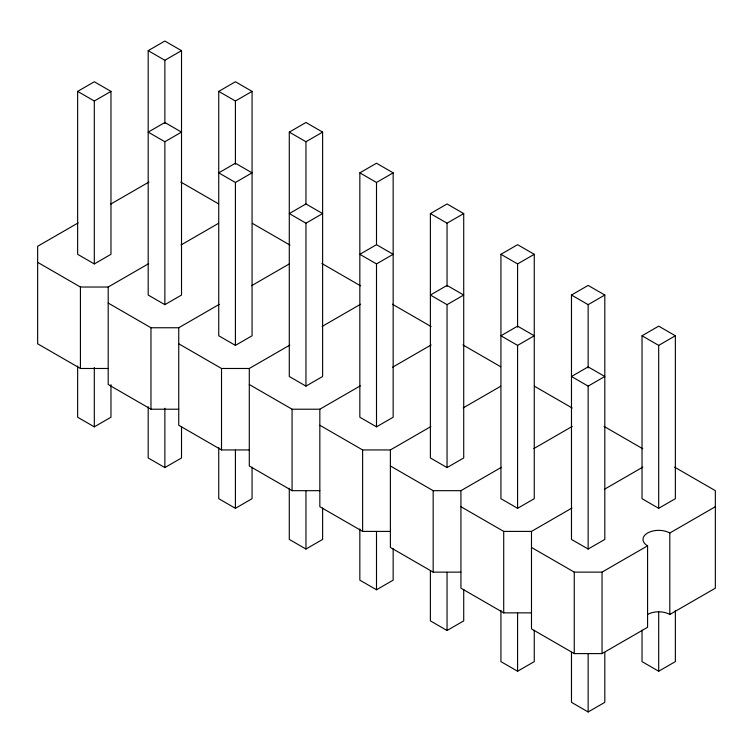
<?xml version="1.0" encoding="UTF-8"?>
<svg xmlns="http://www.w3.org/2000/svg" width="753" height="753" viewBox="0 0 753 753"><rect width="100%" height="100%" fill="white"/><g stroke="black" fill="none" stroke-linecap="round" stroke-linejoin="round"><path stroke-width="1.13" d="M77.644 91.386L94.313 81.766L110.973 91.386L110.973 254.307L94.313 263.926L77.644 254.307L77.644 91.386L94.313 101.006L110.973 91.386M148.19 50.658L164.86 41.039L181.52 50.658L181.52 295.044L164.86 304.664L148.19 295.044L148.19 50.658L164.86 60.278L181.52 50.658M218.737 91.386L235.407 81.766L252.067 91.386L252.067 335.772L235.407 345.392L218.737 335.772L218.737 91.386L235.407 101.006L252.067 91.386M164.86 141.733L181.52 132.114L164.86 122.494L148.19 132.114L164.86 141.733L164.86 304.664M78.143 222.916L37.65 246.287L37.65 343.792L80.42 368.481L108.197 368.481M110.484 204.242L148.943 182.038M289.284 132.114L305.953 122.494L322.613 132.114L322.613 376.5L305.953 386.12L289.284 376.5L289.284 132.114L305.953 141.733L322.613 132.114M235.407 182.471L252.067 172.851L235.407 163.222L218.737 172.851L235.407 182.471L235.407 345.392M37.65 262.326L80.42 287.025L108.197 287.025L148.689 263.644M181.031 244.97L218.483 223.349M305.953 203.959L289.284 213.579L305.953 223.199L322.613 213.579L305.953 203.959L305.953 141.733M359.84 172.851L376.5 163.222L393.16 172.851L393.16 417.228L376.5 426.847L359.84 417.228L359.84 172.851L376.5 182.471L393.16 172.851M108.197 303.054L150.967 327.753L178.743 327.753L219.236 304.372M251.577 285.707L289.03 264.077M430.387 213.579L447.047 203.959L463.716 213.579L463.716 457.956L447.047 467.585L430.387 457.956L430.387 213.579L447.047 223.199L463.716 213.579M77.644 366.024L77.644 417.228L94.313 426.857L110.973 417.228L110.973 384.651M376.5 263.926L393.16 254.307L376.5 244.687L359.84 254.307L376.5 263.926L376.5 426.847M178.743 343.792L221.514 368.481L249.29 368.481L289.783 345.109M322.124 326.435L360.593 304.231M500.933 254.307L517.593 244.687L534.263 254.307L534.263 498.693L517.593 508.313L500.933 498.693L500.933 254.307L517.593 263.926L534.263 254.307M148.19 406.761L148.19 457.965L164.86 467.585L181.52 457.965L181.52 426.546M447.047 304.654L463.716 295.035L447.047 285.415L430.387 295.035L447.047 304.654L447.047 467.585M249.29 384.519L292.07 409.208L319.837 409.208L360.329 385.837M392.671 367.163L431.14 344.959M571.48 295.035L588.14 285.415L604.81 295.035L604.81 539.421L588.14 549.041L571.48 539.421L571.48 295.035L588.14 304.654L604.81 295.035M218.737 447.489L218.737 498.693L235.407 508.313L252.067 498.693L252.067 467.274M517.593 345.392L534.263 335.772L517.593 326.143L500.933 335.772L517.593 345.392L517.593 508.313M319.837 425.247L362.617 449.946L390.383 449.946L430.876 426.565M463.217 407.891L500.67 386.27M642.027 335.772L658.687 326.143L675.356 335.772L675.356 498.693L658.687 508.313L642.027 498.693L642.027 335.772L658.687 345.392L675.356 335.772M289.284 488.217L289.284 539.421L305.953 549.041L322.613 539.421L322.613 508.002M588.14 386.12L604.81 376.5L588.14 366.88L571.48 376.5L588.14 386.12L588.14 549.041M390.383 465.975L433.163 490.674L460.93 490.674L501.423 467.293M533.764 448.628L572.233 426.414M359.84 528.945L359.84 580.149L376.5 589.778L393.16 580.149L393.16 548.73M460.93 506.713L503.71 531.402L531.486 531.402L571.969 508.03M604.311 489.356L642.78 467.142M430.387 570.84L430.387 620.886L447.047 630.506L463.716 620.886L463.716 589.467M531.486 547.44L574.257 572.129L602.033 572.129L647.58 545.831A15.709 9.074 0 0 1 647.58 533.011A15.709 9.074 0 0 1 669.803 533.011L715.35 506.713M500.933 610.41L500.933 661.614L517.593 671.234L534.263 661.614L534.263 630.195M531.486 531.402L531.486 628.896L574.257 653.595L602.033 653.595L647.58 627.296L647.58 545.831M647.58 614.467A15.709 9.074 0 0 1 669.803 614.467L715.35 588.168L715.35 490.674L674.613 467.152M571.48 652.305L571.48 702.342L588.14 711.962L604.81 702.342L604.81 652.305M642.027 630.195L642.027 661.614L658.687 671.234L675.356 661.614L675.356 610.41M108.197 287.025L108.197 384.519L150.967 409.218L178.743 409.218M178.743 327.753L178.743 425.247L221.514 449.946L249.29 449.946M249.29 368.481L249.29 465.975L292.07 490.674L319.837 490.674M319.837 409.208L319.837 506.713L362.617 531.402L390.383 531.402M390.383 449.946L390.383 547.44L433.163 572.139L460.93 572.139M460.93 490.674L460.93 588.168L503.71 612.867L531.486 612.867M180.786 182.047L218.464 203.799M252.349 223.359L290.027 245.12M321.879 263.503L360.574 285.848M392.426 304.231L431.121 326.576M462.973 344.968L500.651 366.72M534.536 386.28L572.214 408.032M604.066 426.424L642.77 448.769M669.803 533.011L669.803 614.467M658.687 345.392L658.687 508.313M658.687 611.888L658.687 671.234M602.033 572.129L602.033 653.595M588.14 304.654L588.14 367.953M588.14 653.783L588.14 711.962M574.257 572.129L574.257 653.595M517.593 263.926L517.593 327.226M517.593 613.046L517.593 671.234M503.71 531.402L503.71 612.867M447.047 223.199L447.047 286.488M447.047 572.318L447.047 630.506M433.163 490.674L433.163 572.139M376.5 182.471L376.5 244.593M376.5 531.59L376.5 589.778M362.617 449.946L362.617 531.402M305.953 223.199L305.953 386.12M305.953 490.862L305.953 549.041M292.07 409.208L292.07 490.674M235.407 101.006L235.407 164.305M235.407 450.125L235.407 508.313M221.514 368.481L221.514 449.946M164.86 60.278L164.86 123.567M164.86 408.23L164.86 467.585M150.967 327.753L150.967 409.218M94.313 101.006L94.313 263.926M94.313 367.502L94.313 426.857M80.42 287.025L80.42 368.481"/></g></svg>
